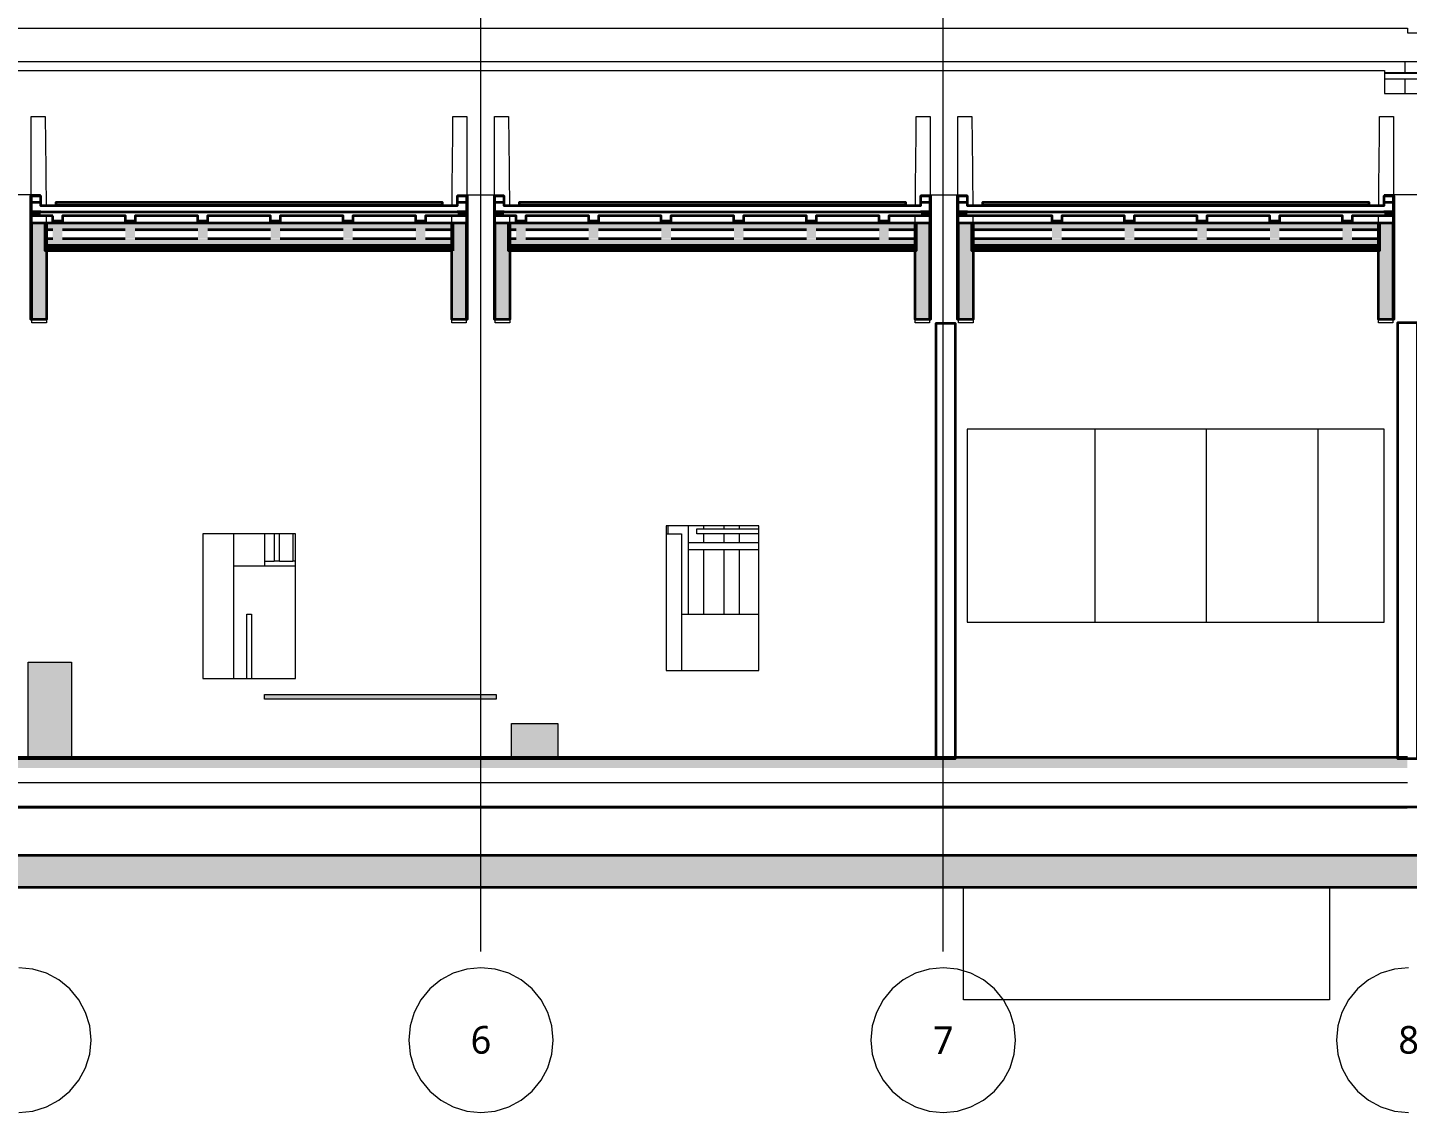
# Model space of a CAD drawing. Header units: millimetres. Extents: x 0 to 153524, y 0 to 59400.
# Drawn here: x 26099 to 34685, y 42700 to 49449 of the extents above; entities that cross this region are included whole.
import ezdxf

# ---------------------------------------------------------------- set-up
doc = ezdxf.new("R2010")
doc.units = ezdxf.units.MM
doc.linetypes.add('DASHDOT', pattern=[3.556, 2.54, -0.508, 0, -0.508])
for name, color, linetype, lineweight in [('01_切断（構造・壁）', 7, 'Continuous', 35), ('02_切断（家具）', 8, 'Continuous', 18), ('03_切断（ガラス）', 5, 'Continuous', 13), ('05_断熱（仮）', 2, 'Continuous', 9), ('10_見えがかり', 7, 'Continuous', 13), ('11_見えがかり（家具）', 8, 'Continuous', 9), ('12_見えがかり（ガラス）', 5, 'Continuous', 9), ('40_通り芯', 1, 'DASHDOT', 9), ('41_通り芯の符号', 1, 'Continuous', 13)]:
    doc.layers.add(name, color=color, linetype=linetype, lineweight=lineweight)
doc.styles.add('JP', font='NotoSansCJKjp-Regular.otf')

msp = doc.modelspace()

# ---------------------------------------------------------------- hatches: boundary and pattern name
at = {"layer": '01_切断（構造・壁）'}
for color, points in [(7, [(26122.2, 47633.3), (26120.4, 47633.3), (26120.4, 47701.3), (26120.4, 48402.3), (26120.6, 48402.3), (26122.3, 48402.3), (26122.3, 48334.3), (26122.3, 47633.3)]), (7, [(27486.5, 48342.4), (27436.5, 48342.5), (26276.1, 48342.5), (26276.1, 48352.8), (26276.1, 48362.5), (27436.9, 48362.5), (27486.8, 48362.4), (28678.6, 48362.5), (28678.6, 48352.1), (28678.6, 48342.5)]), (7, [(28832.3, 48402.3), (28832.5, 48402.3), (28834.2, 48402.3), (28834.2, 48334.2), (28834.2, 47633.3), (28834.1, 47633.3), (28832.3, 47633.3), (28832.3, 47701.4), (28832.3, 47701.4)]), (7, [(29005.1, 47633.3), (29003.4, 47633.3), (29003.4, 47701.4), (29003.4, 48402.3), (29003.5, 48402.3), (29005.3, 48402.3), (29005.3, 48334.2), (29005.3, 47633.3)]), (7, [(30370.5, 48342.4), (30319.5, 48342.5), (29159, 48342.5), (29159, 48352.8), (29159, 48362.5), (30319.8, 48362.5), (30370.8, 48362.4), (31561.5, 48362.5), (31561.5, 48352.1), (31561.5, 48342.5)]), (7, [(31717, 47633.3), (31715.2, 47633.3), (31715.2, 47701.4), (31715.2, 48402.3), (31715.4, 48402.3), (31717.2, 48402.3), (31717.2, 48334.2), (31717.2, 47633.3)]), (7, [(31888, 47633.3), (31886.3, 47633.3), (31886.3, 47701.4), (31886.3, 48402.3), (31886.5, 48402.3), (31888.2, 48402.3), (31888.2, 48334.1), (31888.2, 47633.3)]), (7, [(33254.6, 48362.4), (34444.4, 48362.5), (34444.4, 48352.1), (34444.4, 48342.5), (33254.3, 48342.4), (33202.4, 48342.5), (32042, 48342.5), (32042, 48352.8), (32041.9, 48362.5), (33202.7, 48362.5), (33254.6, 48362.4)]), (7, [(34599.9, 47633.3), (34598.2, 47633.3), (34598.2, 47701.5), (34598.2, 48402.3), (34598.3, 48402.3), (34600.1, 48402.3), (34600.1, 48334.1), (34600.1, 47633.3)]), (7, [(26146.1, 48233.3), (26215.9, 48233.3), (26215.9, 47633.3), (26161.3, 47633.3), (26125.9, 47633.3), (26125.9, 48233.3)]), (7, [(28738.9, 48233.3), (28759, 48233.3), (28828.9, 48233.3), (28828.9, 47633.3), (28774.2, 47633.3), (28738.9, 47633.3)]), (7, [(29029, 48233.3), (29098.9, 48233.3), (29098.9, 47633.3), (29044.2, 47633.3), (29008.9, 47633.3), (29008.9, 48233.3)]), (7, [(31621.8, 48233.3), (31641.9, 48233.3), (31711.8, 48233.3), (31711.8, 47633.3), (31657.2, 47633.3), (31621.8, 47633.3)]), (7, [(31911.9, 48233.3), (31981.8, 48233.3), (31981.8, 47633.3), (31927.2, 47633.3), (31891.8, 47633.3), (31891.8, 48233.3)]), (7, [(34504.7, 48233.3), (34524.8, 48233.3), (34594.7, 48233.3), (34594.7, 47633.3), (34540.1, 47633.3), (34504.7, 47633.3)]), (7, [(28782.6, 44900), (28697.7, 44900), (28527.1, 44900), (28356.5, 44900), (28185.9, 44900), (28015.3, 44900), (27844.7, 44900), (27674.1, 44900), (27674.1, 44900), (27145.1, 44900), (26960.3, 44900), (26775.5, 44900), (26590.7, 44900), (26405.9, 44900), (26221.1, 44900), (26036.3, 44900), (26036.3, 44900), (26036.3, 44904.2), (26036.3, 44910), (26036.3, 44910), (26221.1, 44910), (26405.9, 44910), (26590.7, 44910), (26775.5, 44910), (26960.3, 44910), (27145.1, 44910), (27674.1, 44910), (27674.1, 44910), (27844.7, 44910), (28015.3, 44910), (28185.9, 44910), (28356.5, 44910), (28527.1, 44910), (28697.7, 44910), (28782.6, 44910), (28918.4, 44910), (28918.4, 44903.8), (28918.4, 44900)]), (7, [(31787.1, 44900), (31529.6, 44900), (31359, 44900), (31188.4, 44900), (31017.8, 44900), (30847.2, 44900), (30676.6, 44900), (30506, 44900), (30420.3, 44900), (30147.3, 44900), (29874.4, 44900), (29601.4, 44900), (29328.5, 44900), (29055.5, 44900), (28918.4, 44900), (28918.4, 44906.2), (28918.4, 44910), (29055.5, 44910), (29328.5, 44910), (29601.4, 44910), (29874.4, 44910), (30147.3, 44910), (30420.3, 44910), (30506, 44910), (30676.6, 44910), (30847.2, 44910), (31017.8, 44910), (31188.4, 44910), (31359, 44910), (31529.6, 44910), (31787.1, 44910), (31802.5, 44910), (31802.5, 44909.7), (31802.5, 44900)]), (7, [(34684.7, 44842), (34684.7, 44900), (14504.1, 44900), (14504.1, 44842)]), (8, [(69279.8, 44100), (69129.8, 44100), (14654.1, 44100), (14504.1, 44100), (14504.1, 44300), (14504.1, 44752), (14654.1, 44752), (14654.1, 44300), (69129.8, 44300), (69129.8, 44752), (69279.8, 44752), (69279.8, 44300)])]:
    msp.add_hatch(color=color, dxfattribs=at).paths.add_polyline_path(points)
at = {"layer": '01_切断（構造・壁）', "true_color": 0xe9dcc4}
for points in [[(26208.8, 48083.4), (26208.8, 48095.4), (27405.4, 48095.4), (28745.8, 48095.4), (28745.8, 48083.4), (28745.8, 48083.4), (27555.8, 48083.4)], [(26208.8, 48072.2), (26208.8, 48081.5), (26208.9, 48083.3), (26210.8, 48083.4), (27555.3, 48083.4), (28743.9, 48083.4), (28745.7, 48083.3), (28745.8, 48081.5), (28745.8, 48071.4), (27405.4, 48071.4), (26208.8, 48071.4)], [(29091.8, 48072.2), (29091.7, 48083.4), (30438.3, 48083.4), (31628.8, 48083.4), (31628.8, 48071.4), (30288.3, 48071.4), (29091.8, 48071.4)], [(30438.7, 48083.4), (29091.8, 48083.4), (29091.8, 48095.4), (30288.3, 48095.4), (31628.8, 48095.4), (31628.8, 48083.4), (30438.7, 48083.4)], [(33321.6, 48083.4), (31974.7, 48083.4), (31974.7, 48095.4), (33171.2, 48095.4), (34511.7, 48095.4), (34511.7, 48083.4)], [(31974.7, 48072.2), (31974.7, 48083.4), (33321.2, 48083.4), (34511.7, 48083.4), (34511.7, 48083.4), (34511.7, 48071.4), (33171.2, 48071.4), (31974.7, 48071.4)]]:
    msp.add_hatch(color=8, dxfattribs=at).paths.add_polyline_path(points)
at = {"layer": '02_切断（家具）'}
for points in [[(26372.1, 44900), (26342.2, 44900), (26304.8, 44900), (26267.5, 44900), (26230.1, 44900), (26192.7, 44900), (26155.4, 44900), (26118, 44900), (26103, 44900), (26103, 45400), (26103, 45400), (26103, 45500), (26118, 45500), (26155.4, 45500), (26192.7, 45500), (26230.1, 45500), (26267.5, 45500), (26304.8, 45500), (26342.2, 45500), (26372.1, 45500), (26372.1, 45000), (26372.1, 45000)], [(27573.3, 45270), (27573.3, 45290), (27573.3, 45300), (27733.5, 45300), (27893.6, 45300), (28053.8, 45300), (28214, 45300), (28374.1, 45300), (28534.3, 45300), (28694.5, 45300), (29014.8, 45300), (29014.8, 45280), (29014.8, 45270), (28694.5, 45270), (28534.3, 45270), (28374.1, 45270), (28214, 45270), (28053.8, 45270), (27893.6, 45270), (27733.5, 45270)], [(29399.2, 44900), (29367.1, 44900), (29327.1, 44900), (29287.1, 44900), (29247, 44900), (29207, 44900), (29166.9, 44900), (29126.9, 44900), (29110.9, 44900), (29110.9, 45083.3), (29110.9, 45083.3), (29110.9, 45120), (29126.9, 45120), (29166.9, 45120), (29207, 45120), (29247, 45120), (29287.1, 45120), (29327.1, 45120), (29367.1, 45120), (29399.2, 45120), (29399.2, 44936.7), (29399.2, 44936.7)], [(26420.2, 44900), (26420.2, 44913), (26420.2, 44915), (26459.5, 44915), (26584, 44915), (26708.4, 44915), (26832.9, 44915), (26957.4, 44915), (27081.9, 44915), (27206.4, 44915), (27285, 44915), (27285, 44902), (27285, 44900), (27206.4, 44900), (27081.9, 44900), (26957.4, 44900), (26832.9, 44900), (26708.4, 44900), (26584, 44900), (26459.5, 44900)]]:
    msp.add_hatch(color=8, dxfattribs=at).paths.add_polyline_path(points)
at = {"layer": '05_断熱（仮）', "true_color": 0xf3d98b}
for points in [[(26122.3, 48305.3), (26152.9, 48305.3), (26180, 48305.3), (26180, 48278.4), (26122.3, 48278.4), (26122.3, 48305.3)], [(28774.6, 48305.3), (28805.2, 48305.3), (28832.3, 48305.3), (28832.3, 48278.4), (28774.6, 48278.4), (28774.6, 48305.3)], [(29035.9, 48305.3), (29062.9, 48305.3), (29062.9, 48305.3), (29062.9, 48278.4), (29005.3, 48278.4), (29005.3, 48305.3)], [(31688.2, 48305.3), (31715.2, 48305.3), (31715.2, 48305.3), (31715.2, 48278.4), (31657.6, 48278.4), (31657.6, 48305.3)], [(31918.8, 48305.3), (31945.9, 48305.3), (31945.9, 48278.4), (31888.2, 48278.4), (31888.2, 48305.3)], [(34571.1, 48305.3), (34598.2, 48305.3), (34598.2, 48278.4), (34540.5, 48278.4), (34540.5, 48305.3)], [(28745.9, 48233.4), (28745.9, 48181.4), (28574.6, 48181.4), (28574.6, 48160), (28574.6, 48136.5), (28544.9, 48136.5), (28514.6, 48136.5), (28514.6, 48158.1), (28514.6, 48181.4), (28122.9, 48181.4), (28122.9, 48160.1), (28122.9, 48136.7), (28093.1, 48136.7), (28062.8, 48136.7), (28062.8, 48158.2), (28062.8, 48181.4), (27671.2, 48181.4), (27671.2, 48160.2), (27671.2, 48136.8), (27641.4, 48136.8), (27611.1, 48136.8), (27611.1, 48158.3), (27611.1, 48181.4), (27404.1, 48181.4), (27219.4, 48181.4), (27219.4, 48160.2), (27219.4, 48136.7), (27189.7, 48136.7), (27159.4, 48136.7), (27159.4, 48158.3), (27159.4, 48181.4), (26767.7, 48181.4), (26767.7, 48160.1), (26767.7, 48136.7), (26738, 48136.6), (26738, 48136.6), (26707.6, 48136.6), (26707.6, 48158.2), (26707.6, 48181.4), (26316, 48181.4), (26316, 48159.9), (26316, 48136.5), (26286.2, 48136.5), (26255.9, 48136.4), (26255.9, 48158), (26255.9, 48181.4), (26208.8, 48181.4), (26208.7, 48233.4), (27553.1, 48233.4)], [(26255.9, 48233.4), (26255.9, 48245.4), (26316, 48245.4), (26316, 48233.5), (26286.2, 48233.5)], [(26738, 48233.6), (26707.6, 48233.6), (26707.6, 48245.4), (26767.7, 48245.4), (26767.7, 48233.7), (26738, 48233.6)], [(27159.4, 48233.7), (27159.4, 48245.4), (27219.4, 48245.4), (27219.4, 48233.7), (27189.7, 48233.7)], [(27611.1, 48233.8), (27611.1, 48245.4), (27671.2, 48245.4), (27671.2, 48233.8), (27641.4, 48233.8)], [(28062.8, 48233.7), (28062.8, 48245.4), (28122.9, 48245.4), (28122.9, 48233.7), (28093.1, 48233.7)], [(28514.6, 48233.5), (28514.6, 48245.4), (28574.6, 48245.4), (28574.6, 48233.5), (28544.9, 48233.5)], [(31628.8, 48233.4), (31628.8, 48233.4), (31628.8, 48181.4), (31457.6, 48181.4), (31457.6, 48160), (31457.6, 48136.5), (31427.8, 48136.5), (31427.8, 48136.5), (31397.5, 48136.5), (31397.5, 48158.1), (31397.5, 48181.4), (31005.8, 48181.4), (31005.8, 48160.1), (31005.8, 48136.7), (30976.1, 48136.7), (30945.8, 48136.7), (30945.8, 48158.2), (30945.8, 48181.4), (30554.1, 48181.4), (30554.1, 48160.2), (30554.1, 48136.8), (30524.3, 48136.8), (30524.3, 48136.8), (30494, 48136.8), (30494, 48158.3), (30494, 48181.4), (30287.1, 48181.4), (30102.4, 48181.4), (30102.4, 48160.2), (30102.4, 48136.8), (30072.6, 48136.7), (30042.3, 48136.7), (30042.3, 48158.3), (30042.3, 48181.4), (29650.6, 48181.4), (29650.6, 48160.1), (29650.6, 48136.7), (29620.9, 48136.6), (29590.6, 48136.6), (29590.6, 48158.2), (29590.6, 48181.4), (29198.9, 48181.4), (29198.9, 48159.9), (29198.9, 48136.5), (29169.1, 48136.5), (29138.8, 48136.4), (29138.8, 48158), (29138.8, 48158), (29138.8, 48181.4), (29091.7, 48181.4), (29091.7, 48233.4), (30436.1, 48233.4)], [(29138.8, 48233.4), (29138.8, 48245.4), (29198.9, 48245.4), (29198.9, 48233.5), (29169.1, 48233.5)], [(29590.6, 48233.6), (29590.6, 48245.4), (29650.6, 48245.4), (29650.6, 48233.7), (29620.9, 48233.6)], [(30042.3, 48233.7), (30042.3, 48245.4), (30102.4, 48245.4), (30102.4, 48233.8), (30072.6, 48233.7)], [(30524.3, 48233.8), (30494, 48233.8), (30494, 48245.4), (30554.1, 48245.4), (30554.1, 48233.8), (30524.3, 48233.8)], [(30945.8, 48233.7), (30945.8, 48245.4), (31005.8, 48245.4), (31005.8, 48233.7), (30976.1, 48233.7)], [(31427.8, 48233.5), (31397.5, 48233.5), (31397.5, 48245.4), (31457.6, 48245.4), (31457.6, 48233.5), (31427.8, 48233.5)], [(34511.7, 48181.4), (34340.5, 48181.4), (34340.5, 48160), (34340.5, 48136.5), (34310.7, 48136.5), (34280.4, 48136.5), (34280.4, 48158.1), (34280.4, 48181.4), (33888.8, 48181.4), (33888.8, 48160.1), (33888.8, 48136.7), (33859, 48136.7), (33828.7, 48136.7), (33828.7, 48158.2), (33828.7, 48181.4), (33437, 48181.4), (33437, 48160.2), (33437, 48136.8), (33407.3, 48136.8), (33377, 48136.8), (33377, 48158.3), (33377, 48181.4), (33170, 48181.4), (32985.3, 48181.4), (32985.3, 48160.2), (32985.3, 48136.8), (32955.5, 48136.7), (32925.2, 48136.7), (32925.2, 48158.3), (32925.2, 48181.4), (32533.6, 48181.4), (32533.6, 48160.1), (32533.6, 48136.7), (32503.8, 48136.7), (32473.5, 48136.6), (32473.5, 48158.2), (32473.5, 48181.4), (31974.6, 48181.4), (31974.6, 48233.4), (31974.6, 48233.4), (33319, 48233.4), (34511.8, 48233.4)], [(32473.5, 48233.6), (32473.5, 48245.4), (32533.6, 48245.4), (32533.6, 48233.7), (32503.8, 48233.7)], [(32925.2, 48233.7), (32925.2, 48245.4), (32985.3, 48245.4), (32985.3, 48233.8), (32955.5, 48233.7)], [(33377, 48233.8), (33377, 48245.4), (33437, 48245.4), (33437, 48233.8), (33407.3, 48233.8)], [(33828.7, 48233.7), (33828.7, 48245.4), (33888.8, 48245.4), (33888.8, 48233.7), (33859, 48233.7)], [(34340.5, 48233.5), (34310.7, 48233.5), (34280.4, 48233.5), (34280.4, 48245.4), (34340.5, 48245.4)], [(27553.1, 48136.4), (28745.8, 48136.4), (28745.8, 48095.4), (27405.4, 48095.4), (26208.8, 48095.4), (26208.8, 48136.4)], [(30436.1, 48136.4), (31628.8, 48136.4), (31628.8, 48095.4), (30288.3, 48095.4), (29091.8, 48095.4), (29091.7, 48136.4)], [(33319, 48136.4), (34511.7, 48136.4), (34511.7, 48095.4), (33171.2, 48095.4), (31974.7, 48095.4), (31974.7, 48136.4)]]:
    msp.add_hatch(color=8, dxfattribs=at).paths.add_polyline_path(points)

# ---------------------------------------------------------------- linework, layer by layer
at = {"layer": '01_切断（構造・壁）'}
for points in [[(26122.2, 47633.3), (26120.4, 47633.3), (26120.4, 47701.3), (26120.4, 48402.3), (26120.6, 48402.3), (26122.3, 48402.3), (26122.3, 48334.3), (26122.3, 47633.3), (26122.2, 47633.3)], [(26255.9, 48278.4), (26122.3, 48278.4), (26122.3, 48312.1), (26122.3, 48342.4), (26122.3, 48342.4), (26122.3, 48374.2), (26122.3, 48402.3), (26122.3, 48402.3), (26152.9, 48402.3), (26180, 48402.3), (26180, 48370.5), (26180, 48342.4), (27405.4, 48342.4), (28774.6, 48342.4), (28774.6, 48374.2), (28774.6, 48402.3), (28774.6, 48402.3), (28805.2, 48402.3), (28832.3, 48402.3), (28832.3, 48370.5), (28832.3, 48342.4), (28832.3, 48342.4), (28832.3, 48308.7), (28832.3, 48278.4), (28832.3, 48278.4), (28574.6, 48278.4), (28574.6, 48257), (28574.6, 48233.5), (28544.9, 48233.5), (28514.6, 48233.5), (28514.6, 48255.1), (28514.6, 48278.4), (28122.9, 48278.4), (28122.9, 48257.1), (28122.9, 48233.7), (28093.1, 48233.7), (28062.8, 48233.7), (28062.8, 48255.2), (28062.8, 48278.4), (27671.2, 48278.4), (27671.2, 48257.2), (27671.2, 48233.8), (27641.4, 48233.8), (27611.1, 48233.8), (27611.1, 48255.3), (27611.1, 48278.4), (27404.1, 48278.4), (27219.4, 48278.4), (27219.4, 48257.2), (27219.4, 48233.7), (27189.7, 48233.7), (27159.4, 48233.7), (27159.4, 48255.3), (27159.4, 48278.4), (26767.7, 48278.4), (26767.7, 48257.1), (26767.7, 48233.7), (26738, 48233.6), (26738, 48233.6), (26707.6, 48233.6), (26707.6, 48255.2), (26707.6, 48278.4), (26316, 48278.4), (26316, 48256.9), (26316, 48233.5), (26286.2, 48233.5), (26255.9, 48233.4), (26255.9, 48255), (26255.9, 48278.4)], [(26123.3, 48362.3), (26152.9, 48362.3), (26179, 48362.3)], [(27486.5, 48342.4), (27436.5, 48342.5), (26276.1, 48342.5), (26276.1, 48352.8), (26276.1, 48362.5), (27436.9, 48362.5), (27486.8, 48362.4), (28678.6, 48362.5), (28678.6, 48352.1), (28678.6, 48342.5), (27486.5, 48342.4)], [(28775.6, 48362.3), (28805.2, 48362.3), (28831.3, 48362.3)], [(28832.3, 48402.3), (28832.5, 48402.3), (28834.2, 48402.3), (28834.2, 48334.2), (28834.2, 47633.3), (28834.1, 47633.3), (28832.3, 47633.3), (28832.3, 47701.4), (28832.3, 47701.4), (28832.3, 48402.3)], [(29005.1, 47633.3), (29003.4, 47633.3), (29003.4, 47701.4), (29003.4, 48402.3), (29003.5, 48402.3), (29005.3, 48402.3), (29005.3, 48334.2), (29005.3, 47633.3), (29005.1, 47633.3)], [(29138.8, 48255), (29138.8, 48255), (29138.8, 48278.4), (29005.3, 48278.4), (29005.3, 48312.1), (29005.2, 48342.4), (29005.3, 48342.4), (29005.3, 48374.2), (29005.3, 48402.3), (29035.9, 48402.3), (29062.9, 48402.3), (29062.9, 48402.3), (29062.9, 48370.5), (29062.9, 48342.4), (30288.3, 48342.4), (31657.6, 48342.4), (31657.6, 48374.2), (31657.6, 48402.3), (31688.2, 48402.3), (31715.2, 48402.3), (31715.2, 48402.3), (31715.2, 48370.5), (31715.2, 48342.4), (31715.3, 48342.4), (31715.3, 48308.7), (31715.2, 48278.4), (31457.6, 48278.4), (31457.6, 48257), (31457.6, 48233.5), (31427.8, 48233.5), (31427.8, 48233.5), (31397.5, 48233.5), (31397.5, 48255.1), (31397.5, 48278.4), (31005.8, 48278.4), (31005.8, 48257.1), (31005.8, 48233.7), (30976.1, 48233.7), (30945.8, 48233.7), (30945.8, 48255.2), (30945.8, 48278.4), (30554.1, 48278.4), (30554.1, 48257.2), (30554.1, 48233.8), (30524.3, 48233.8), (30524.3, 48233.8), (30494, 48233.8), (30494, 48255.3), (30494, 48278.4), (30287.1, 48278.4), (30102.4, 48278.4), (30102.4, 48257.2), (30102.4, 48233.8), (30072.6, 48233.7), (30042.3, 48233.7), (30042.3, 48255.3), (30042.3, 48278.4), (29650.6, 48278.4), (29650.6, 48257.1), (29650.6, 48233.7), (29620.9, 48233.6), (29590.6, 48233.6), (29590.6, 48255.2), (29590.6, 48278.4), (29198.9, 48278.4), (29198.9, 48256.9), (29198.9, 48233.5), (29169.1, 48233.5), (29138.8, 48233.4), (29138.8, 48255)], [(29006.3, 48362.3), (29035.9, 48362.3), (29061.9, 48362.3)], [(30370.5, 48342.4), (30319.5, 48342.5), (29159, 48342.5), (29159, 48352.8), (29159, 48362.5), (30319.8, 48362.5), (30370.8, 48362.4), (31561.5, 48362.5), (31561.5, 48352.1), (31561.5, 48342.5), (30370.5, 48342.4)], [(31658.6, 48362.3), (31688.2, 48362.3), (31714.2, 48362.3)], [(31717, 47633.3), (31715.2, 47633.3), (31715.2, 47701.4), (31715.2, 48402.3), (31715.4, 48402.3), (31717.2, 48402.3), (31717.2, 48334.2), (31717.2, 47633.3), (31717, 47633.3)], [(31888, 47633.3), (31886.3, 47633.3), (31886.3, 47701.4), (31886.3, 48402.3), (31886.5, 48402.3), (31888.2, 48402.3), (31888.2, 48334.1), (31888.2, 47633.3), (31888, 47633.3)], [(34280.4, 48233.5), (34280.4, 48255.1), (34280.4, 48278.4), (33888.8, 48278.4), (33888.8, 48257.1), (33888.8, 48233.7), (33859, 48233.7), (33828.7, 48233.7), (33828.7, 48255.2), (33828.7, 48278.4), (33437, 48278.4), (33437, 48257.2), (33437, 48233.8), (33407.3, 48233.8), (33377, 48233.8), (33377, 48255.3), (33377, 48278.4), (33170, 48278.4), (32985.3, 48278.4), (32985.3, 48257.2), (32985.3, 48233.8), (32955.5, 48233.7), (32925.2, 48233.7), (32925.2, 48255.3), (32925.2, 48278.4), (32533.6, 48278.4), (32533.6, 48257.1), (32533.6, 48233.7), (32503.8, 48233.7), (32473.5, 48233.6), (32473.5, 48255.2), (32473.5, 48278.4), (31888.2, 48278.4), (31888.2, 48312.1), (31888.2, 48342.4), (31888.2, 48342.4), (31888.2, 48374.2), (31888.2, 48374.2), (31888.2, 48402.3), (31918.8, 48402.3), (31945.9, 48402.3), (31945.9, 48370.5), (31945.9, 48342.4), (33171.2, 48342.4), (34540.5, 48342.4), (34540.5, 48374.2), (34540.5, 48402.3), (34571.1, 48402.3), (34598.2, 48402.3), (34598.2, 48370.5), (34598.2, 48342.4), (34598.2, 48342.4), (34598.2, 48308.7), (34598.2, 48278.4), (34340.5, 48278.4), (34340.5, 48257), (34340.5, 48233.5), (34310.7, 48233.5), (34280.4, 48233.5)], [(31889.2, 48362.3), (31918.8, 48362.3), (31944.9, 48362.3)], [(33254.6, 48362.4), (34444.4, 48362.5), (34444.4, 48352.1), (34444.4, 48342.5), (33254.3, 48342.4), (33202.4, 48342.5), (32042, 48342.5), (32042, 48352.8), (32041.9, 48362.5), (33202.7, 48362.5), (33254.6, 48362.4), (33254.6, 48362.4)], [(34541.5, 48362.3), (34571.1, 48362.3), (34597.2, 48362.3)], [(34599.9, 47633.3), (34598.2, 47633.3), (34598.2, 47701.5), (34598.2, 48402.3), (34598.3, 48402.3), (34600.1, 48402.3), (34600.1, 48334.1), (34600.1, 47633.3), (34599.9, 47633.3)], [(26123.3, 48305.3), (26152.9, 48305.3), (26180, 48305.3), (26180, 48304.8)], [(26180.5, 48302.4), (27405.4, 48302.4), (28774.1, 48302.4)], [(28774.6, 48304.8), (28774.6, 48305.3), (28774.6, 48305.3), (28805.2, 48305.3), (28831.3, 48305.3)], [(29006.3, 48305.3), (29035.9, 48305.3), (29062.9, 48305.3), (29062.9, 48305.3), (29062.9, 48304.8)], [(29063.4, 48302.4), (30288.3, 48302.4), (31657.1, 48302.4)], [(31657.6, 48304.8), (31657.6, 48305.3), (31688.2, 48305.3), (31714.3, 48305.3)], [(31889.2, 48305.3), (31918.8, 48305.3), (31945.9, 48305.3), (31945.9, 48304.8)], [(31946.4, 48302.4), (33171.2, 48302.4), (34540, 48302.4)], [(34540.5, 48304.8), (34540.5, 48305.3), (34571.1, 48305.3), (34597.2, 48305.3)], [(26146.1, 48233.3), (26215.9, 48233.3), (26215.9, 47633.3), (26161.3, 47633.3), (26125.9, 47633.3), (26125.9, 48233.3), (26146.1, 48233.3)], [(28745.8, 48083.4), (27555.8, 48083.4), (26208.8, 48083.4), (26208.8, 48163), (26208.7, 48233.4), (27553.1, 48233.4), (28745.9, 48233.4), (28745.9, 48153.9), (28745.8, 48083.4), (28745.8, 48083.4)], [(26209.8, 48193.4), (26255.4, 48193.4)], [(26256.9, 48245.4), (26315, 48245.4)], [(26316.5, 48193.4), (26707.1, 48193.4)], [(26708.6, 48245.4), (26766.7, 48245.4)], [(26768.2, 48193.4), (27158.9, 48193.4)], [(27160.4, 48245.4), (27218.4, 48245.4)], [(27219.9, 48193.4), (27553.1, 48193.4), (27610.6, 48193.4)], [(27612.1, 48245.4), (27670.2, 48245.4)], [(27671.7, 48193.4), (28062.3, 48193.4)], [(28063.8, 48245.4), (28121.9, 48245.4)], [(28123.4, 48193.4), (28514.1, 48193.4)], [(28515.6, 48245.4), (28573.6, 48245.4)], [(28575.1, 48193.4), (28744.9, 48193.4)], [(28738.9, 48233.3), (28759, 48233.3), (28828.9, 48233.3), (28828.9, 47633.3), (28774.2, 47633.3), (28738.9, 47633.3), (28738.9, 48233.3)], [(29029, 48233.3), (29098.9, 48233.3), (29098.9, 47633.3), (29044.2, 47633.3), (29008.9, 47633.3), (29008.9, 48233.3), (29029, 48233.3)], [(31628.8, 48083.4), (30438.7, 48083.4), (30438.7, 48083.4), (29091.8, 48083.4), (29091.7, 48163), (29091.7, 48233.4), (30436.1, 48233.4), (31628.8, 48233.4), (31628.8, 48233.4), (31628.8, 48153.9), (31628.8, 48083.4)], [(29092.7, 48193.4), (29138.3, 48193.4)], [(29139.8, 48245.4), (29197.9, 48245.4)], [(29199.4, 48193.4), (29590.1, 48193.4)], [(29591.6, 48245.4), (29649.6, 48245.4)], [(29651.1, 48193.4), (30041.8, 48193.4)], [(30043.3, 48245.4), (30101.4, 48245.4)], [(30102.9, 48193.4), (30436.1, 48193.4), (30493.5, 48193.4)], [(30495, 48245.4), (30553.1, 48245.4)], [(30554.6, 48193.4), (30945.3, 48193.4)], [(30946.8, 48245.4), (31004.8, 48245.4)], [(31006.3, 48193.4), (31397, 48193.4)], [(31398.5, 48245.4), (31456.6, 48245.4)], [(31458.1, 48193.4), (31627.8, 48193.4)], [(31621.8, 48233.3), (31641.9, 48233.3), (31711.8, 48233.3), (31711.8, 47633.3), (31657.2, 47633.3), (31621.8, 47633.3), (31621.8, 48233.3)], [(31911.9, 48233.3), (31981.8, 48233.3), (31981.8, 47633.3), (31927.2, 47633.3), (31891.8, 47633.3), (31891.8, 48233.3), (31911.9, 48233.3)], [(31974.6, 48233.4), (33319, 48233.4), (34511.8, 48233.4), (34511.7, 48153.9), (34511.7, 48083.4), (33321.6, 48083.4), (31974.7, 48083.4), (31974.7, 48163), (31974.6, 48233.4), (31974.6, 48233.4)], [(31975.6, 48193.4), (32473, 48193.4)], [(32474.5, 48245.4), (32532.6, 48245.4)], [(32534.1, 48193.4), (32924.7, 48193.4)], [(32926.2, 48245.4), (32984.3, 48245.4)], [(32985.8, 48193.4), (33319, 48193.4), (33376.5, 48193.4)], [(33378, 48245.4), (33436, 48245.4)], [(33437.5, 48193.4), (33828.2, 48193.4)], [(33829.7, 48245.4), (33887.8, 48245.4)], [(33889.3, 48193.4), (34279.9, 48193.4)], [(34281.4, 48245.4), (34339.5, 48245.4)], [(34341, 48193.4), (34510.7, 48193.4)], [(34504.7, 48233.3), (34524.8, 48233.3), (34594.7, 48233.3), (34594.7, 47633.3), (34540.1, 47633.3), (34504.7, 47633.3), (34504.7, 48233.3)], [(28745.7, 48059.5), (28743.9, 48059.4), (27555.8, 48059.4), (26210.8, 48059.4), (26208.9, 48059.5), (26208.8, 48061.4), (26208.8, 48072.2), (26208.8, 48081.5), (26208.9, 48083.3), (26210.8, 48083.4), (27555.3, 48083.4), (28743.9, 48083.4), (28745.7, 48083.3), (28745.8, 48081.5), (28745.8, 48070.7), (28745.8, 48061.4), (28745.7, 48059.5)], [(26209.8, 48136.4), (26255.4, 48136.4)], [(26209.8, 48095.4), (27405.4, 48095.4), (28744.8, 48095.4)], [(26316.5, 48136.4), (26707.1, 48136.4)], [(26768.2, 48136.4), (27158.9, 48136.4)], [(27219.9, 48136.4), (27553.1, 48136.4), (27610.6, 48136.4)], [(27671.7, 48136.4), (28062.3, 48136.4)], [(28123.4, 48136.4), (28514.1, 48136.4)], [(28575.1, 48136.4), (28744.8, 48136.4)], [(30438.7, 48059.4), (29091.8, 48059.4), (29091.8, 48072.2), (29091.7, 48083.4), (30438.3, 48083.4), (31628.8, 48083.4), (31628.8, 48070.7), (31628.8, 48059.4), (30438.7, 48059.4), (30438.7, 48059.4)], [(29092.7, 48136.4), (29138.3, 48136.4)], [(29092.8, 48095.4), (30288.3, 48095.4), (31627.8, 48095.4)], [(29199.4, 48136.4), (29590.1, 48136.4)], [(29651.1, 48136.4), (30041.8, 48136.4)], [(30102.9, 48136.4), (30436.1, 48136.4), (30493.5, 48136.4)], [(30554.6, 48136.4), (30945.3, 48136.4)], [(31006.3, 48136.4), (31397, 48136.4)], [(31458.1, 48136.4), (31627.8, 48136.4)], [(34511.7, 48083.4), (34511.7, 48070.7), (34511.7, 48059.4), (33321.6, 48059.4), (31974.7, 48059.4), (31974.7, 48072.2), (31974.7, 48083.4), (33321.2, 48083.4), (34511.7, 48083.4), (34511.7, 48083.4)], [(31975.7, 48136.4), (32473, 48136.4)], [(31975.7, 48095.4), (33171.2, 48095.4), (34510.7, 48095.4)], [(32534.1, 48136.4), (32924.7, 48136.4)], [(32985.8, 48136.4), (33319, 48136.4), (33376.5, 48136.4)], [(33437.5, 48136.4), (33828.2, 48136.4)], [(33889.3, 48136.4), (34279.9, 48136.4)], [(34341, 48136.4), (34510.7, 48136.4)], [(26209.8, 48071.4), (27405.4, 48071.4), (28744.8, 48071.4)], [(29092.8, 48071.4), (30288.3, 48071.4), (31627.8, 48071.4)], [(31975.7, 48071.4), (33171.2, 48071.4), (34510.7, 48071.4)], [(31827, 47609.2), (31870.9, 47609.2), (31870.9, 47609.2), (31870.9, 46115.1), (31870.9, 44900), (31796, 44900), (31751.6, 44900), (31751.6, 46404.5), (31751.6, 47609.2), (31827, 47609.2)], [(34682.2, 47613), (34682.2, 47613), (34744.7, 47613), (34744.7, 47613), (34744.7, 46458.4), (34744.7, 44900), (34682.2, 44900), (34624.6, 44900), (34624.6, 46478.8), (34624.6, 47613), (34682.2, 47613), (34682.2, 47613)], [(26036.3, 44910), (26221.1, 44910), (26405.9, 44910), (26590.7, 44910), (26775.5, 44910), (26960.3, 44910), (27145.1, 44910), (27674.1, 44910), (27674.1, 44910), (27844.7, 44910), (28015.3, 44910), (28185.9, 44910), (28356.5, 44910), (28527.1, 44910), (28697.7, 44910), (28782.6, 44910), (28918.4, 44910), (28918.4, 44903.8), (28918.4, 44900), (28782.6, 44900)], [(31787.1, 44900), (31529.6, 44900), (31359, 44900), (31188.4, 44900), (31017.8, 44900), (30847.2, 44900), (30676.6, 44900), (30506, 44900), (30420.3, 44900), (30147.3, 44900), (29874.4, 44900), (29601.4, 44900), (29328.5, 44900), (29055.5, 44900), (28918.4, 44900), (28918.4, 44906.2), (28918.4, 44910), (29055.5, 44910), (29328.5, 44910), (29601.4, 44910), (29874.4, 44910), (30147.3, 44910), (30420.3, 44910), (30506, 44910), (30676.6, 44910), (30847.2, 44910), (31017.8, 44910), (31188.4, 44910), (31359, 44910), (31529.6, 44910), (31787.1, 44910), (31802.5, 44910), (31802.5, 44909.7), (31802.5, 44900), (31787.1, 44900)], [(31801.7, 44910), (32186.1, 44910), (32522.5, 44910), (32858.8, 44910), (33195.2, 44910), (33531.6, 44910), (34684.7, 44910)], [(28782.6, 44900), (28697.7, 44900), (28527.1, 44900), (28356.5, 44900), (28185.9, 44900), (28015.3, 44900), (27844.7, 44900), (27674.1, 44900), (27674.1, 44900), (27145.1, 44900), (26960.3, 44900), (26775.5, 44900), (26590.7, 44900), (26405.9, 44900), (26221.1, 44900), (26036.3, 44900)], [(69279.8, 44100), (69129.8, 44100), (14654.1, 44100), (14504.1, 44100), (14504.1, 44300), (14504.1, 44752), (14654.1, 44752), (14654.1, 44300), (69129.8, 44300), (69129.8, 44752), (69279.8, 44752), (69279.8, 44300), (69279.8, 44100)], [(9500, 44600), (78500, 44600)]]:
    msp.add_lwpolyline(points, dxfattribs=at)
at = {"layer": '02_切断（家具）'}
for points in [[(26372.1, 44900), (26342.2, 44900), (26304.8, 44900), (26267.5, 44900), (26230.1, 44900), (26192.7, 44900), (26155.4, 44900), (26118, 44900), (26103, 44900), (26103, 45400), (26103, 45400), (26103, 45500), (26118, 45500), (26155.4, 45500), (26192.7, 45500), (26230.1, 45500), (26267.5, 45500), (26304.8, 45500), (26342.2, 45500), (26372.1, 45500), (26372.1, 45000), (26372.1, 45000), (26372.1, 44900)], [(27573.3, 45270), (27573.3, 45290), (27573.3, 45300), (27733.5, 45300), (27893.6, 45300), (28053.8, 45300), (28214, 45300), (28374.1, 45300), (28534.3, 45300), (28694.5, 45300), (29014.8, 45300), (29014.8, 45280), (29014.8, 45270), (28694.5, 45270), (28534.3, 45270), (28374.1, 45270), (28214, 45270), (28053.8, 45270), (27893.6, 45270), (27733.5, 45270), (27573.3, 45270)], [(29399.2, 44900), (29367.1, 44900), (29327.1, 44900), (29287.1, 44900), (29247, 44900), (29207, 44900), (29166.9, 44900), (29126.9, 44900), (29110.9, 44900), (29110.9, 45083.3), (29110.9, 45083.3), (29110.9, 45120), (29126.9, 45120), (29166.9, 45120), (29207, 45120), (29247, 45120), (29287.1, 45120), (29327.1, 45120), (29367.1, 45120), (29399.2, 45120), (29399.2, 44936.7), (29399.2, 44936.7), (29399.2, 44900)], [(26420.2, 44900), (26420.2, 44913), (26420.2, 44915), (26459.5, 44915), (26584, 44915), (26708.4, 44915), (26832.9, 44915), (26957.4, 44915), (27081.9, 44915), (27206.4, 44915), (27285, 44915), (27285, 44902), (27285, 44900), (27206.4, 44900), (27081.9, 44900), (26957.4, 44900), (26832.9, 44900), (26708.4, 44900), (26584, 44900), (26459.5, 44900), (26420.2, 44900)]]:
    msp.add_lwpolyline(points, dxfattribs=at)
at = {"layer": '03_切断（ガラス）'}
for points in [[(26180, 48408.3), (25891.7, 48408.3)], [(28774.6, 48408.3), (29062.9, 48408.3)], [(31657.6, 48408.3), (31945.9, 48408.3)], [(34828.8, 48408.3), (34540.5, 48408.3)]]:
    msp.add_lwpolyline(points, dxfattribs=at)
at = {"layer": '10_見えがかり'}
for points in [[(14432, 48800), (14445.9, 48800), (14445.9, 49187.7), (14445.9, 49331), (14561.6, 49331), (14562.8, 49187.7), (14562.8, 49037.7), (15203, 49037.7), (15657, 49181), (34541.3, 49181), (34541.3, 49037.7), (46072.1, 49037.7), (46072.1, 49181), (69280.7, 49181), (69280.7, 48364.3)], [(69459.8, 49236), (62929.6, 49236), (55970.7, 49236), (28091.8, 49236), (21132.9, 49236), (14564, 49236)], [(34670.4, 49172.2), (34670.4, 49234)], [(34543.3, 49170.2), (34947.3, 49170.2), (34947.4, 49166.8), (34947.4, 49126.8), (34543.3, 49126.8)], [(34670.4, 49039.7), (34670.4, 49124.8)], [(26122.4, 48404.3), (26122.4, 48417.3), (26122.4, 48442.7), (26122.4, 48468.7), (26122.4, 48494.7), (26122.4, 48520), (26122.4, 48545.3), (26122.4, 48571.3), (26122.4, 48597.3), (26122.4, 48622.7), (26122.4, 48646.7), (26122.4, 48668.5), (26122.4, 48687.5), (26122.4, 48703.2), (26122.4, 48715.3), (26122.4, 48723.6), (26122.4, 48728.5), (26122.4, 48730), (26122.4, 48730), (26122.5, 48894.8), (26209, 48894.8), (26209.5, 48840.7), (26210.1, 48786.6), (26210.6, 48732.5), (26211.2, 48678.4), (26211.8, 48624.2), (26212.3, 48570.1), (26212.9, 48516), (26213.5, 48461.9), (26214, 48407.8), (26214.6, 48353.6), (26214.7, 48344.4)], [(28740.1, 48344.4), (28740.2, 48353.6), (28740.8, 48407.8), (28741.3, 48461.9), (28741.9, 48516), (28742.5, 48570.1), (28743.1, 48624.2), (28743.6, 48678.4), (28744.2, 48732.5), (28744.7, 48786.6), (28745.3, 48840.7), (28745.8, 48894.8), (28832.3, 48894.8), (28832.4, 48730), (28832.4, 48730), (28832.4, 48728.5), (28832.4, 48723.6), (28832.4, 48715.3), (28832.4, 48703.2), (28832.4, 48687.5), (28832.4, 48668.5), (28832.4, 48646.7), (28832.4, 48622.7), (28832.4, 48597.3), (28832.4, 48571.3), (28832.4, 48545.3), (28832.4, 48520), (28832.4, 48494.7), (28832.4, 48468.7), (28832.4, 48442.7), (28832.4, 48417.3), (28832.4, 48404.3)], [(29005.3, 48404.3), (29005.3, 48417.3), (29005.3, 48442.7), (29005.3, 48468.7), (29005.3, 48494.7), (29005.3, 48520), (29005.3, 48545.3), (29005.3, 48571.3), (29005.3, 48597.3), (29005.3, 48622.7), (29005.3, 48646.7), (29005.3, 48668.5), (29005.3, 48687.5), (29005.3, 48703.2), (29005.3, 48715.3), (29005.3, 48723.6), (29005.3, 48728.5), (29005.4, 48730), (29005.4, 48730), (29005.4, 48894.8), (29091.9, 48894.8), (29092.4, 48840.7), (29093, 48786.6), (29093.6, 48732.5), (29094.1, 48678.4), (29094.7, 48624.2), (29095.2, 48570.1), (29095.8, 48516), (29096.4, 48461.9), (29097, 48407.8), (29097.6, 48353.6), (29097.7, 48344.4)], [(31623, 48344.4), (31623.1, 48353.6), (31623.7, 48407.8), (31624.3, 48461.9), (31624.8, 48516), (31625.4, 48570.1), (31626, 48624.2), (31626.5, 48678.4), (31627.1, 48732.5), (31627.7, 48786.6), (31628.2, 48840.7), (31628.8, 48894.8), (31715.3, 48894.8), (31715.3, 48730), (31715.3, 48730), (31715.3, 48728.5), (31715.3, 48723.6), (31715.3, 48715.3), (31715.3, 48703.2), (31715.3, 48687.5), (31715.3, 48668.5), (31715.3, 48646.7), (31715.3, 48622.7), (31715.3, 48597.3), (31715.3, 48571.3), (31715.3, 48545.3), (31715.3, 48520), (31715.3, 48494.7), (31715.3, 48468.7), (31715.3, 48442.7), (31715.3, 48417.3), (31715.3, 48404.3)], [(31888.2, 48404.3), (31888.2, 48417.3), (31888.2, 48442.7), (31888.2, 48468.7), (31888.2, 48494.7), (31888.2, 48520), (31888.2, 48545.3), (31888.2, 48571.3), (31888.2, 48597.3), (31888.2, 48622.7), (31888.2, 48646.7), (31888.2, 48668.5), (31888.3, 48687.5), (31888.3, 48703.2), (31888.3, 48715.3), (31888.3, 48723.6), (31888.3, 48728.5), (31888.3, 48730), (31888.3, 48730), (31888.3, 48894.8), (31974.8, 48894.8), (31975.4, 48840.7), (31975.9, 48786.6), (31976.5, 48732.5), (31977, 48678.4), (31977.6, 48624.2), (31978.2, 48570.1), (31978.7, 48516), (31979.3, 48461.9), (31979.9, 48407.8), (31980.5, 48353.6), (31980.6, 48344.4)], [(34505.9, 48344.4), (34506, 48353.6), (34506.6, 48407.8), (34507.2, 48461.9), (34507.8, 48516), (34508.3, 48570.1), (34508.9, 48624.2), (34509.5, 48678.4), (34510, 48732.5), (34510.6, 48786.6), (34511.1, 48840.7), (34511.7, 48894.8), (34598.2, 48894.8), (34598.2, 48730), (34598.2, 48730), (34598.2, 48728.5), (34598.2, 48723.6), (34598.2, 48715.3), (34598.3, 48703.2), (34598.3, 48687.5), (34598.3, 48668.5), (34598.3, 48646.7), (34598.3, 48622.7), (34598.3, 48597.3), (34598.3, 48571.3), (34598.3, 48545.3), (34598.3, 48520), (34598.3, 48494.7), (34598.3, 48468.7), (34598.3, 48442.7), (34598.3, 48417.3), (34598.3, 48404.3)], [(26215.5, 48276.4), (26215.8, 48245.4), (26215.9, 48235.4)], [(28738.9, 48235.4), (28739, 48245.4), (28739.3, 48276.4)], [(29098.4, 48276.4), (29098.7, 48245.4), (29098.8, 48235.4)], [(31621.8, 48235.4), (31621.9, 48245.4), (31622.3, 48276.4)], [(31981.3, 48276.4), (31981.7, 48245.4), (31981.8, 48235.4)], [(34504.7, 48235.4), (34504.8, 48245.4), (34505.2, 48276.4)], [(26216, 47631.3), (26216.2, 47612), (26126.1, 47612), (26125.9, 47631.3)], [(28828.9, 47631.3), (28828.7, 47612), (28738.6, 47612), (28738.8, 47631.3)], [(29098.9, 47631.3), (29099.1, 47612), (29009, 47612), (29008.9, 47631.3)], [(31711.8, 47631.3), (31711.7, 47612), (31621.6, 47612), (31621.8, 47631.3)], [(31981.8, 47631.3), (31982, 47612), (31891.9, 47612), (31891.8, 47631.3)], [(34594.7, 47631.3), (34594.6, 47612), (34504.5, 47612), (34504.7, 47631.3)], [(34540.4, 45750), (34540.4, 46950), (31945.8, 46950), (31945.8, 45750), (34540.4, 45750)], [(32742.5, 45752), (32742.5, 46948)], [(33435.4, 45752), (33435.4, 46948)], [(34128.3, 46948), (34128.3, 45752)], [(27188.9, 45400), (27765.5, 45400), (27765.5, 46300), (27188.9, 46300), (27188.9, 45400)], [(30071.9, 45450), (30648.5, 45450), (30648.5, 46350), (30071.9, 46350), (30071.9, 45450)], [(30085.5, 46302), (30085.5, 46348)], [(30210.4, 46348), (30210.4, 45802)], [(30306.7, 46332), (30306.7, 46348)], [(30306.7, 46247), (30306.7, 46298)], [(30431.7, 46348), (30431.7, 46332)], [(30431.7, 46298), (30431.7, 46247)], [(30528, 46332), (30528, 46348)], [(30528, 46247), (30528, 46298)], [(30212.4, 46245), (30646.5, 46245)], [(30646.5, 46200), (30212.4, 46200)], [(30306.7, 45802), (30306.7, 46198)], [(30431.7, 46198), (30431.7, 45802)], [(30528, 45802), (30528, 46198)], [(14654.1, 44752), (34684.7, 44752)], [(34682.7, 44600), (14656.1, 44600)], [(14656.1, 44595), (34682.6, 44595)]]:
    msp.add_lwpolyline(points, dxfattribs=at)
at = {"layer": '11_見えがかり（家具）'}
for points in [[(27381.1, 46298), (27381.1, 45402)], [(27573.3, 46298), (27573.3, 46102)], [(27664.6, 46298), (27664.6, 46130), (27635.8, 46130), (27635.8, 46298)], [(27763.5, 46130), (27751.1, 46130), (27751.1, 46298)], [(30073.9, 46300), (30168, 46300), (30168, 45452)], [(30646.5, 46300), (30264.1, 46300), (30264.1, 46330), (30646.5, 46330)], [(27575.3, 46130), (27633.8, 46130)], [(27666.6, 46130), (27749.1, 46130)], [(27383.1, 46100), (27763.5, 46100)], [(27462.8, 45800), (27491.6, 45800), (27491.6, 45402)], [(27462.8, 45402), (27462.8, 45800)], [(30170, 45800), (30646.5, 45800)], [(34199, 43400), (31922.9, 43400), (31922.9, 44098)], [(34199, 44098), (34199, 43400)]]:
    msp.add_lwpolyline(points, dxfattribs=at)
at = {"layer": '12_見えがかり（ガラス）'}
for points in [[(14167.7, 49384.3), (14167.7, 49444.3), (34684.5, 49444.3), (34684.5, 49415.2), (63513.8, 49415.2), (63513.8, 49444.3), (69894.8, 49444.3), (69894.8, 49415.2), (69894.8, 49355.2), (69894.8, 49163.5), (69609.8, 49163.5)], [(34670.3, 49172.2), (34670.3, 49234)], [(46070.1, 49163.5), (34543.3, 49163.5)], [(34670.3, 49039.7), (34670.3, 49124.8)]]:
    msp.add_lwpolyline(points, dxfattribs=at)
at = {"layer": '40_通り芯'}
for points in [[(28920.4, 43700), (28920.4, 54700)], [(31796.6, 43700), (31796.6, 54700)]]:
    msp.add_lwpolyline(points, dxfattribs=at)
at = {"layer": '41_通り芯の符号'}
for points in [[(26494.2, 43150), (26485.6, 43237.8), (26459.9, 43322.2), (26418.4, 43400), (26362.4, 43468.2), (26294.2, 43524.2), (26216.4, 43565.7), (26132, 43591.4), (26044.2, 43600)], [(29370.4, 43150), (29361.8, 43237.8), (29336.1, 43322.2), (29294.6, 43400), (29238.6, 43468.2), (29170.4, 43524.2), (29092.6, 43565.7), (29008.2, 43591.4), (28920.4, 43600), (28832.6, 43591.4), (28748.2, 43565.7), (28670.4, 43524.2), (28602.2, 43468.2), (28546.2, 43400), (28504.7, 43322.2), (28479, 43237.8), (28470.4, 43150), (28479, 43062.2), (28504.7, 42977.8), (28546.2, 42900), (28602.2, 42831.8), (28670.4, 42775.8), (28748.2, 42734.3), (28832.6, 42708.6), (28920.4, 42700), (29008.2, 42708.6), (29092.6, 42734.3), (29170.4, 42775.8), (29238.6, 42831.8), (29294.6, 42900), (29336.1, 42977.8), (29361.8, 43062.2), (29370.4, 43150)], [(32246.6, 43150), (32238, 43237.8), (32212.3, 43322.2), (32170.8, 43400), (32114.8, 43468.2), (32046.6, 43524.2), (31968.8, 43565.7), (31884.4, 43591.4), (31796.6, 43600), (31708.8, 43591.4), (31624.4, 43565.7), (31546.6, 43524.2), (31478.4, 43468.2), (31422.4, 43400), (31380.9, 43322.2), (31355.2, 43237.8), (31346.6, 43150), (31355.2, 43062.2), (31380.9, 42977.8), (31422.4, 42900), (31478.4, 42831.8), (31546.6, 42775.8), (31624.4, 42734.3), (31708.8, 42708.6), (31796.6, 42700), (31884.4, 42708.6), (31968.8, 42734.3), (32046.6, 42775.8), (32114.8, 42831.8), (32170.8, 42900), (32212.3, 42977.8), (32238, 43062.2), (32246.6, 43150)], [(34692.5, 43600), (34604.7, 43591.4), (34520.3, 43565.7), (34442.5, 43524.2), (34374.3, 43468.2), (34318.3, 43400), (34276.8, 43322.2), (34251.1, 43237.8), (34242.5, 43150), (34251.1, 43062.2), (34276.8, 42977.8), (34318.3, 42900), (34374.3, 42831.8), (34442.5, 42775.8), (34520.3, 42734.3), (34604.7, 42708.6), (34692.5, 42700)], [(26044.2, 42700), (26132, 42708.6), (26216.4, 42734.3), (26294.2, 42775.8), (26362.4, 42831.8), (26418.4, 42900), (26459.9, 42977.8), (26485.6, 43062.2), (26494.2, 43150)]]:
    msp.add_lwpolyline(points, dxfattribs=at)

# ---------------------------------------------------------------- texts
at = {"layer": '41_通り芯の符号', "char_height": 172, "attachment_point": 5, "style": 'JP'}
for s, insert in [('6', (28920.4, 43150)), ('7', (31796.6, 43150)), ('8', (34692.5, 43150))]:
    msp.add_mtext(s, dxfattribs=dict(at, insert=insert))

doc.saveas('drawing.dxf')
